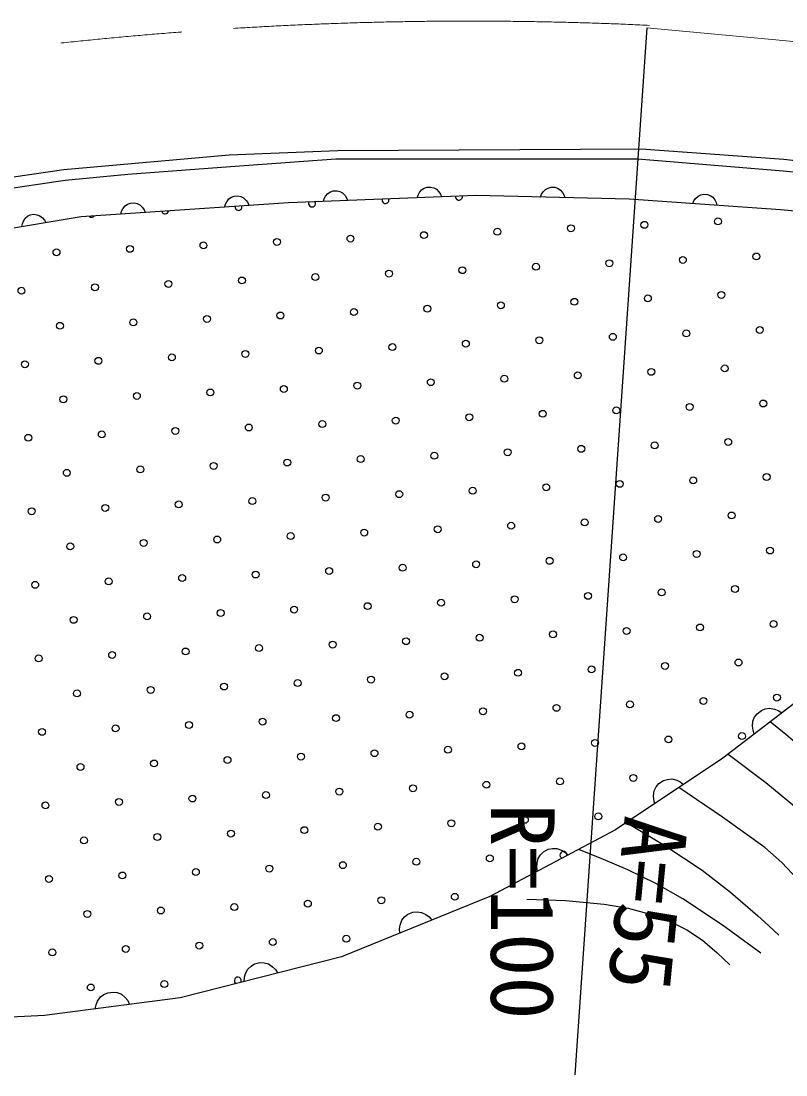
# Model space of a CAD drawing. Units: millimetres, scale not verified. Extents: x 40000 to 680000, y 20000 to 380000.
# Drawn here: x 391613 to 413666, y 272925 to 303300 of the extents above; entities that cross this region are included whole.
import ezdxf
from ezdxf.enums import TextEntityAlignment as Align

# ---------------------------------------------------------------- set-up
doc = ezdxf.new("R2010")
doc.units = ezdxf.units.MM
doc.header["$LTSCALE"] = 1000
doc.linetypes.add('CHAIN', pattern=[18.5, 12, -1.5, 3.5, -1.5])
doc.layers.add('M-BGD', color=7, linetype='Continuous', lineweight=25)
doc.layers.add('M-BMK', color=2, linetype='CHAIN', lineweight=13)
doc.styles.add('ＭＳ ゴシック', font='')
doc.styles.get('ＭＳ ゴシック').set_extended_font_data('MS Gothic')

# ---------------------------------------------------------------- blocks, each defined once
blk = doc.blocks.new('BUHIN94')
at = {"color": 7, "linetype": 'Continuous', "lineweight": 25}
blk.add_lwpolyline([(167, -307), (83, -321), (3, -317), (-96, -295), (-170, -248), (-231, -187), (-283, -92), (-300, -8), (-300, 79), (-265, 176), (-226, 246), (-167, 307)], dxfattribs=at)
blk = doc.blocks.new('BUHIN95')
at = {"color": 7, "linetype": 'Continuous', "lineweight": 25}
blk.add_lwpolyline([(137, -322), (52, -328), (-28, -316), (-125, -285), (-193, -230), (-248, -164), (-290, -64), (-300, 21), (-291, 109), (-247, 201), (-200, 267), (-137, 322)], dxfattribs=at)
blk = doc.blocks.new('BUHIN96')
at = {"color": 7, "linetype": 'Continuous', "lineweight": 25}
blk.add_lwpolyline([(127, -326), (42, -329), (-37, -315), (-133, -281), (-200, -224), (-253, -156), (-292, -55), (-299, 30), (-288, 117), (-241, 209), (-192, 273), (-127, 326)], dxfattribs=at)

msp = doc.modelspace()

# ---------------------------------------------------------------- linework, layer by layer
at = {"layer": 'M-BGD'}
for p, q in [((409656, 303106), (407582, 272925)), ((397611, 299444), (400744, 299566)), ((400744, 299566), (409496, 299615)), ((409496, 299615), (413608, 299321)), ((392849, 299027), (397611, 299444)), ((400685, 299318), (397650, 299097)), ((409398, 299318), (400685, 299318)), ((413584, 298975), (409398, 299318)), ((413608, 299321), (417374, 298881)), ((385265, 297926), (392849, 299027)), ((397650, 299097), (394688, 298877)), ((417293, 298615), (413584, 298975)), ((392888, 298706), (385300, 297604)), ((394688, 298877), (392888, 298706)), ((399328, 298066), (393344, 297661)), ((404736, 298269), (399328, 298066)), ((409148, 298168), (404736, 298269)), ((413509, 297864), (409148, 298168)), ((418403, 297407), (413509, 297864)), ((393344, 297661), (387886, 296748)), ((414452, 284056), (411851, 282052)), ((411851, 282052), (408750, 279985)), ((408750, 279985), (405133, 278065)), ((405133, 278065), (400852, 276331)), ((400852, 276331), (396201, 275149)), ((396201, 275149), (392289, 274633)), ((392289, 274633), (388260, 274445))]:
    msp.add_line(p, q, dxfattribs=at)
for points in [[(406592, 298227), (406622, 298307), (406665, 298374), (406733, 298449), (406811, 298489), (406894, 298512), (407003, 298510), (407084, 298483), (407160, 298439), (407227, 298361), (407267, 298292), (407292, 298211)], [(410979, 298040), (411013, 298118), (411059, 298184), (411131, 298256), (411211, 298292), (411295, 298311), (411403, 298304), (411483, 298273), (411557, 298226), (411620, 298145), (411657, 298074), (411678, 297991)], [(412755, 282749), (412717, 282864), (412705, 282978), (412713, 283123), (412763, 283238), (412835, 283337), (412958, 283432), (413072, 283476), (413196, 283495), (413340, 283468), (413447, 283427), (413547, 283359)], [(418512, 276102), (417459, 277914), (416352, 279700), (415815, 280485), (415225, 281240), (414691, 281816), (414105, 282358), (413663, 282733), (413214, 283102)], [(412002, 282168), (413090, 281352), (414138, 280490), (414784, 279880), (415389, 279225), (415962, 278515), (416493, 277760), (416928, 277055), (417332, 276338)], [(409884, 280741), (409854, 280859), (409850, 280973), (409868, 281117), (409926, 281228), (410004, 281322), (410133, 281408), (410251, 281444), (410375, 281456), (410517, 281418), (410621, 281370), (410716, 281295)], [(415257, 276857), (414648, 277735), (413996, 278569), (413550, 279046), (413061, 279479), (411833, 280350), (410581, 281205)], [(409068, 280196), (410177, 279538), (411251, 278831), (412069, 278196), (412859, 277506), (413162, 277230), (413464, 276951)], [(406500, 278791), (406481, 278911), (406489, 279025), (406521, 279167), (406590, 279271), (406678, 279357), (406814, 279430), (406935, 279454), (407060, 279453), (407198, 279401), (407296, 279343), (407383, 279259)], [(412945, 276432), (411836, 277241), (410689, 278003), (409912, 278446), (409106, 278835), (408410, 279135), (407698, 279426)], [(406200, 277989), (407314, 277949), (408428, 277848), (409114, 277730), (409789, 277552), (410308, 277360), (410807, 277110), (411259, 276805), (411684, 276445), (411867, 276275), (412049, 276102)], [(402529, 277010), (402523, 277132), (402542, 277245), (402589, 277382), (402668, 277479), (402764, 277556), (402907, 277614), (403029, 277626), (403154, 277611), (403286, 277546), (403378, 277478), (403456, 277386)], [(398042, 275617), (398052, 275738), (398086, 275847), (398151, 275977), (398243, 276063), (398348, 276126), (398499, 276164), (398621, 276159), (398743, 276128), (398864, 276045), (398946, 275965), (399011, 275863)], [(393749, 274826), (393774, 274945), (393820, 275049), (393900, 275171), (394001, 275245), (394113, 275295), (394267, 275315), (394388, 275296), (394505, 275251), (394616, 275154), (394688, 275066), (394741, 274957)]]:
    msp.add_lwpolyline(points, dxfattribs=at)
for centre in [(407467, 297328), (409586, 297427), (411705, 297526), (401110, 297032), (403229, 297130), (405348, 297229), (394753, 296735), (396872, 296834), (398991, 296933), (392634, 296636), (410695, 296417), (412814, 296516), (404338, 296120), (406457, 296219), (408576, 296318), (397981, 295824), (400100, 295923), (402219, 296022), (391624, 295527), (393743, 295626), (395862, 295725), (407566, 295209), (409685, 295308), (411804, 295407), (401209, 294913), (403328, 295011), (405447, 295110), (394852, 294616), (396971, 294715), (399090, 294814), (392733, 294517), (410794, 294298), (412913, 294397), (404437, 294001), (406556, 294100), (408675, 294199), (398080, 293705), (400199, 293804), (402318, 293903), (391723, 293408), (393842, 293507), (395961, 293606), (407665, 293090), (409784, 293189), (411903, 293288), (401308, 292794), (403427, 292892), (405546, 292991), (394951, 292497), (397070, 292596), (399189, 292695), (392832, 292398), (410893, 292179), (413012, 292278), (404536, 291882), (406655, 291981), (408774, 292080), (398179, 291586), (400298, 291685), (402417, 291784), (391822, 291289), (393941, 291388), (396060, 291487), (407764, 290971), (409883, 291070), (412002, 291169), (401407, 290675), (403526, 290773), (405645, 290872), (395050, 290378), (397169, 290477), (399288, 290576), (392931, 290279), (410992, 290060), (413111, 290159), (404635, 289763), (406754, 289862), (408873, 289961), (398278, 289467), (400397, 289566), (402516, 289664), (391921, 289170), (394040, 289269), (396159, 289368), (407863, 288852), (409982, 288951), (412101, 289050), (401506, 288556), (403625, 288654), (405744, 288753), (395149, 288259), (397268, 288358), (399387, 288457), (393030, 288160), (411091, 287941), (413210, 288040), (404734, 287644), (406853, 287743), (408972, 287842), (398377, 287348), (400496, 287447), (402615, 287545), (392020, 287051), (394139, 287150), (396258, 287249), (407962, 286733), (410081, 286832), (412200, 286931), (401605, 286437), (403724, 286535), (405843, 286634), (393129, 286041), (395248, 286140), (397367, 286239), (399486, 286338), (411190, 285822), (413309, 285921), (404833, 285525), (406952, 285624), (409071, 285723), (396357, 285130), (398476, 285229), (400595, 285328), (402714, 285426), (392119, 284932), (394238, 285031), (408061, 284614), (410180, 284713), (412299, 284812), (399585, 284219), (401704, 284318), (403823, 284416), (405942, 284515), (393228, 283922), (395347, 284021), (397466, 284120), (411289, 283703), (413408, 283802), (402813, 283307), (404932, 283406), (407051, 283505), (409170, 283604), (396456, 283011), (398575, 283110), (400694, 283209), (392218, 282813), (394337, 282912), (406041, 282396), (408160, 282495), (410279, 282594), (412398, 282693), (399684, 282100), (401803, 282198), (403922, 282297), (393326, 281803), (395446, 281902), (397565, 282001), (409269, 281485), (402912, 281188), (405031, 281287), (407150, 281386), (396554, 280892), (398673, 280991), (400792, 281090), (392316, 280694), (394435, 280793), (406139, 280277), (408258, 280376), (399782, 279981), (401901, 280079), (404020, 280178), (393425, 279684), (395544, 279783), (397663, 279882), (403010, 279069), (405129, 279168), (396653, 278773), (398772, 278872), (400891, 278971), (392415, 278575), (394534, 278674), (399881, 277862), (402000, 277960), (404119, 278059), (393524, 277565), (395643, 277664), (397762, 277763), (396752, 276654), (398871, 276753), (400990, 276852), (392514, 276456), (394633, 276555), (393623, 275446), (395742, 275545)]:
    msp.add_circle(centre, 99.5, dxfattribs=at)
for centre, start, end in [((400001, 298042), 151.8466, 32.4489), ((402120, 298141), 164.1251, 20.1704), ((404239, 298239), 175.5878, 8.7076), ((393644, 297745), 223.5442, 324.213), ((395763, 297844), 194.7993, 352.9579), ((397882, 297943), 168.8438, 18.9133), ((407248, 279267), 343.1693, 252.7319), ((397861, 275644), 329.3738, 239.1262)]:
    msp.add_arc(centre, 99.5, start, end, dxfattribs=at)
at = {"layer": 'M-BMK'}
for p, q in [((409656, 303106), (413574, 302743)), ((413574, 302743), (416542, 302421))]:
    msp.add_line(p, q, dxfattribs=at)
msp.add_arc((404544, 193351), 109949, 87.29416, 105.70392, dxfattribs=at)

# ---------------------------------------------------------------- block references
at = {"layer": 'M-BGD', "rotation": 250.9158}
for name, p in [('BUHIN96', (403384, 298219)), ('BUHIN95', (397832, 297965)), ('BUHIN96', (400680, 298117)), ('BUHIN95', (394840, 297762)), ('BUHIN94', (391980, 297433))]:
    msp.add_blockref(name, p, dxfattribs=at)

# ---------------------------------------------------------------- texts
at = {"layer": 'M-BGD', "style": 'ＭＳ ゴシック'}
for s, rotation, p in [('R=100', 270, (404613, 280753)), ('A=55', 264.4, (408476, 280486))]:
    msp.add_text(s, height=1833, rotation=rotation, dxfattribs=at).set_placement(p, align=Align.BOTTOM_LEFT)

doc.saveas('drawing.dxf')
